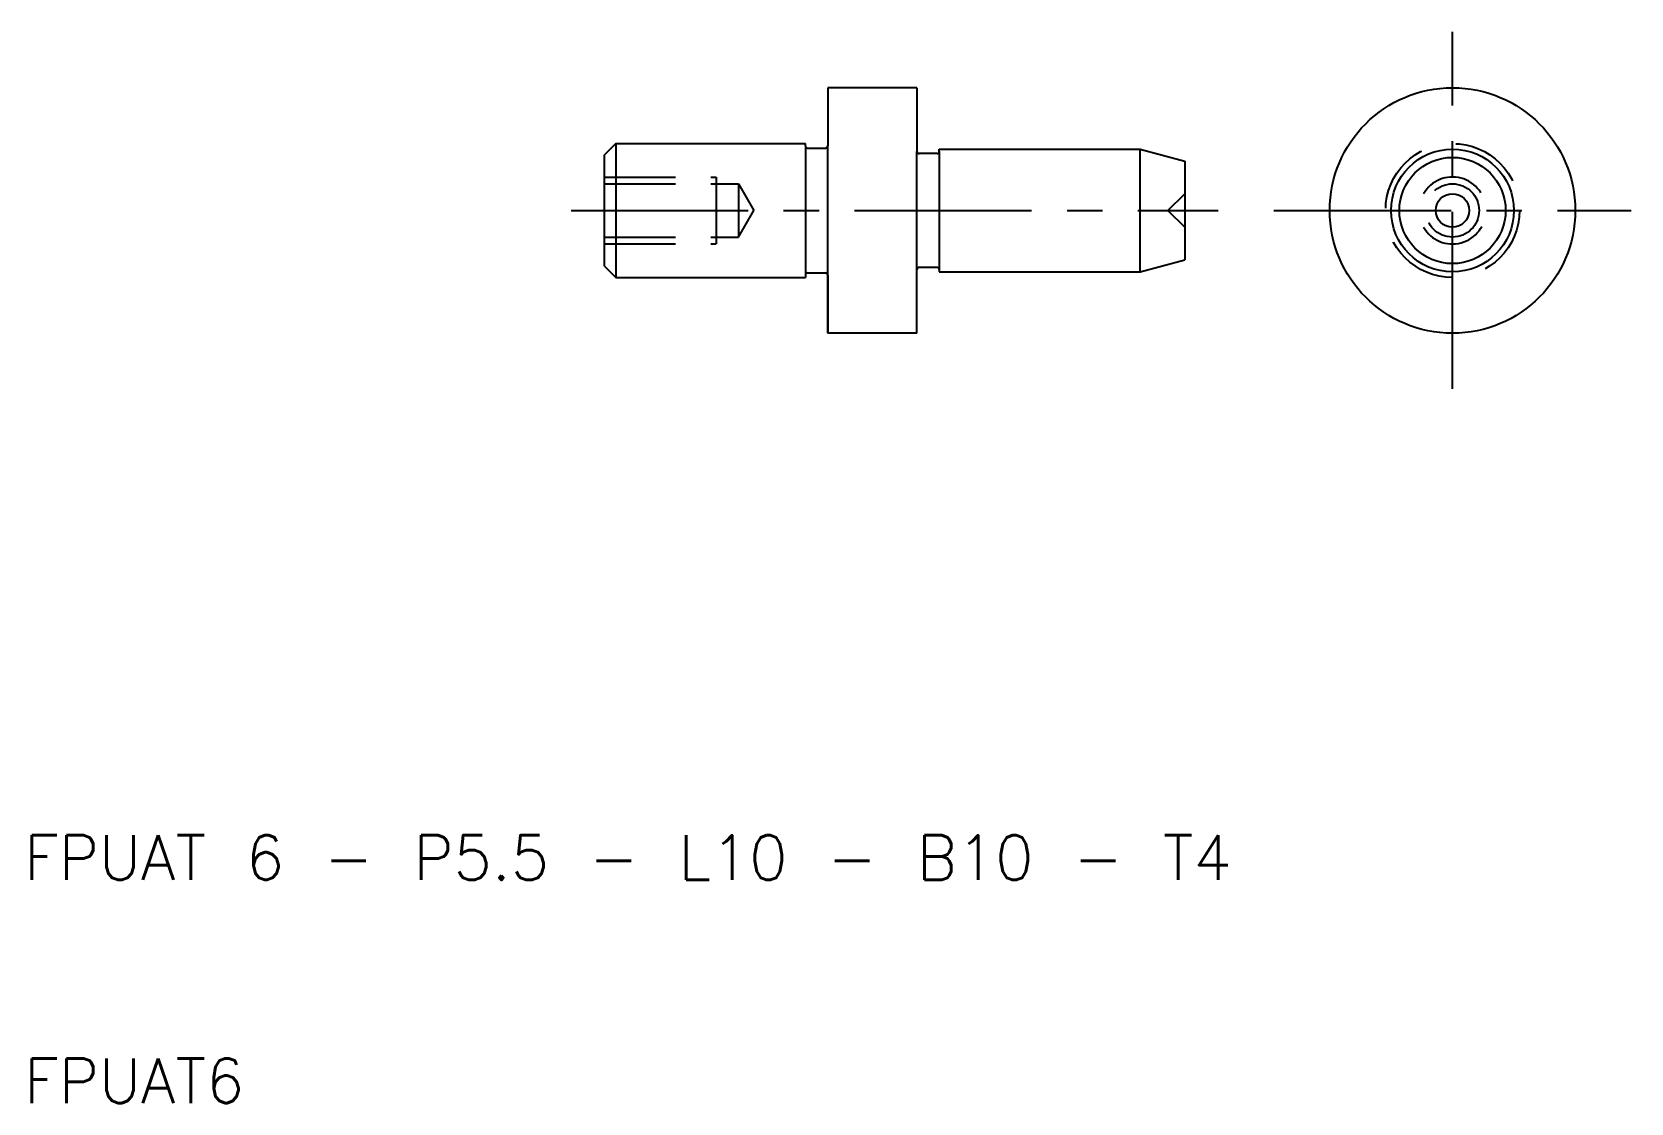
# Model space of a CAD drawing. Extents: x 10.3 to 82, y 10 to 58.
import ezdxf

# ---------------------------------------------------------------- set-up
doc = ezdxf.new("R2010")
doc.units = 0
doc.header["$LTSCALE"] = 0.25
doc.linetypes.add('CENTER', pattern=[50.8, 31.75, -6.35, 6.35, -6.35])
doc.linetypes.add('DASHED', pattern=[19.05, 12.7, -6.35])
doc.layers.get('0').update_dxf_attribs({"linetype": 'CONTINUOUS'})
doc.layers.add('CENTER', color=1, linetype='CENTER')
doc.styles.get("Standard").update_dxf_attribs({"font": 'txt.shx', "bigfont": 'extfont.shx'})

msp = doc.modelspace()

# ---------------------------------------------------------------- linework, layer by layer
for p, q in [((50, 55.5), (46, 55.5)), ((46, 55.5), (46, 52.9)), ((50, 55.5), (50, 52.65)), ((36.5, 53), (36, 52.5)), ((36, 47.5), (36, 52.5)), ((36.5, 53), (45, 53)), ((36.5, 53), (36.5, 47)), ((45, 52.9), (45, 53)), ((45, 52.9), (45, 47.1)), ((45.1, 52.8), (45.9, 52.8)), ((46, 47.1), (46, 52.9)), ((50, 47.35), (50, 52.65)), ((50.9, 52.55), (50.1, 52.55)), ((51, 52.75), (60, 52.75)), ((51, 52.65), (51, 52.75)), ((51, 52.65), (51, 52.75)), ((51, 52.65), (51, 47.35)), ((60, 47.25), (60, 52.75)), ((60, 52.75), (62, 52.214102)), ((62, 52.214102), (62, 47.785898)), ((36, 47.5), (36.5, 47)), ((50, 44.5), (50, 47.35)), ((50.9, 47.45), (50.1, 47.45)), ((51, 47.35), (51, 47.25)), ((60, 47.25), (62, 47.785898)), ((36.5, 47), (45, 47)), ((45, 47.1), (45, 47)), ((45.1, 47.2), (45.9, 47.2)), ((46, 44.5), (46, 47.1)), ((46, 47.1), (46, 44.5)), ((51, 47.25), (60, 47.25)), ((50, 44.5), (46, 44.5))]:
    msp.add_line(p, q)
at = {"color": 3, "linetype": 'DASHED'}
for p, q in [((36, 51.5), (41, 51.5)), ((36, 51.1935), (42, 51.1935)), ((41, 51.5), (41, 48.5)), ((42, 51.1935), (42, 48.8065)), ((42, 51.1935), (42.689068, 50)), ((61.25, 50), (62, 50.75)), ((42, 48.8065), (42.689068, 50)), ((61.25, 50), (62, 49.25)), ((36, 48.8065), (42, 48.8065)), ((36, 48.5), (41, 48.5))]:
    msp.add_line(p, q, dxfattribs=at)
for radius in [5.5, 2.75, 2.38157, 0.75]:
    msp.add_circle((74, 50), radius)
for radius in [3, 1.1935]:
    msp.add_circle((74, 50), radius, dxfattribs=at)
for centre, start, end in [((45.1, 52.9), 180, 270), ((45.9, 52.9), 270, 0), ((50.1, 52.65), 180, 270), ((50.9, 52.65), 270, 0), ((50.1, 47.35), 90, 180), ((50.9, 47.35), 0, 90), ((45.1, 47.1), 90, 180), ((45.9, 47.1), 0, 90)]:
    msp.add_arc(centre, 0.1, start, end)
msp.add_arc((74, 50), 1.5, 210, 150, dxfattribs=at)
at = {"layer": 'CENTER', "color": 1, "linetype": 'CENTER'}
for p, q in [((74, 42), (74, 58)), ((34.5, 50), (63.5, 50)), ((66, 50), (82, 50))]:
    msp.add_line(p, q, dxfattribs=at)

# ---------------------------------------------------------------- texts
for s, p in [('FPUAT 6 - P5.5 - L10 - B10 - T4', (10, 20)), ('FPUAT6', (10, 10))]:
    msp.add_text(s, height=2).set_placement(p)

doc.saveas('drawing.dxf')
